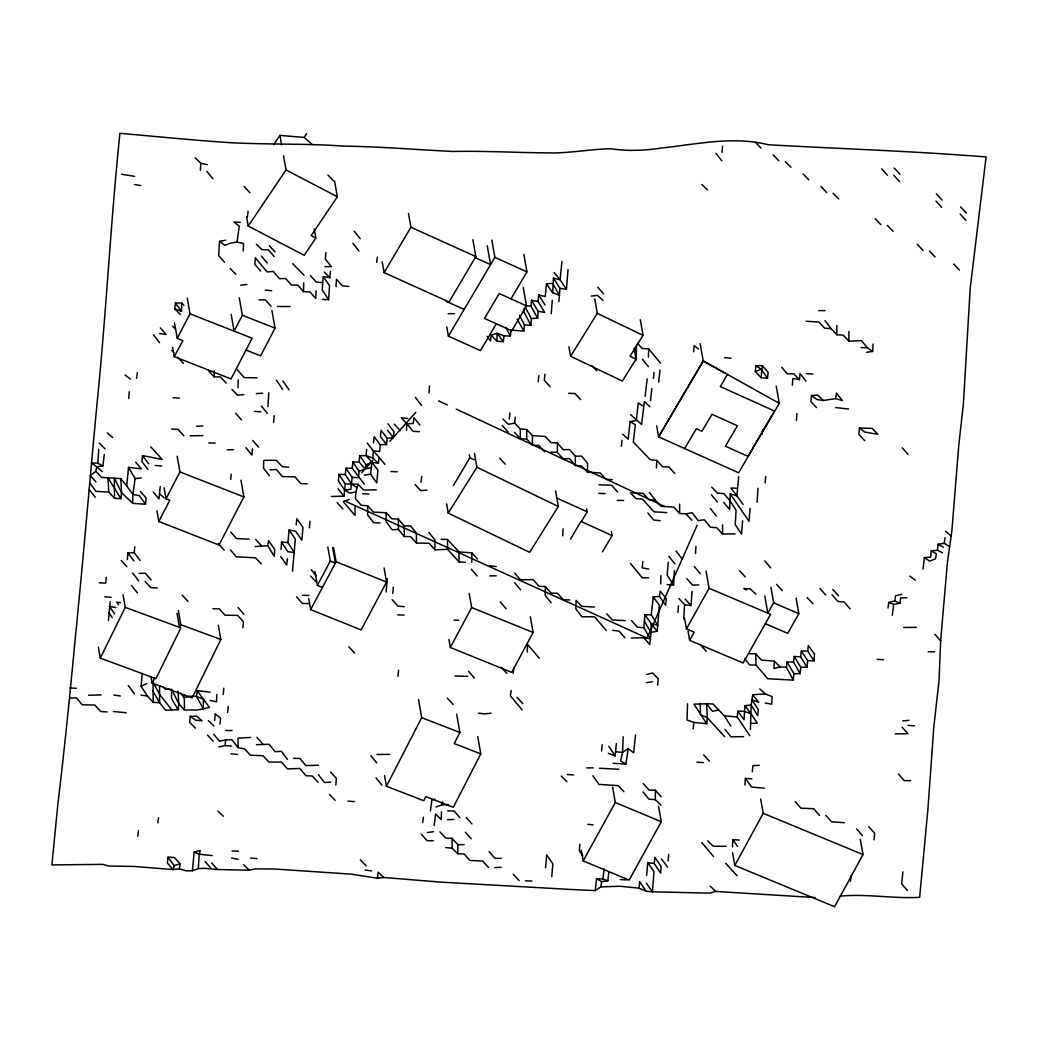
<?xml version="1.0" encoding="UTF-8"?>
<svg xmlns="http://www.w3.org/2000/svg" width="1038" height="1038" viewBox="0 0 1038 1038"><rect width="100%" height="100%" fill="white"/><g stroke="black" fill="none" stroke-linecap="round" stroke-linejoin="round"><path stroke-width="1.5" d="M544.574 451.802L538.813 445.484L532.416 445.094L526.72 439.113L526.733 429.563L520.285 428.941L514.614 423.089L515.276 417.263M532.416 445.094L532.429 435.597L526.733 429.563M815.09 897.559L715.766 891.447L709.733 893.121L652.448 891.811L646.012 891.201L639.136 888.165L619.777 886.244L600.872 886.854L595.202 890.63L569.628 889.397L441.591 882.183L383.71 877.486L377.521 878.291L351.428 874.152L274.46 869.001L255.426 868.845L249.315 870.194L217.513 869.533L204.616 868.3L198.336 868.598L192.38 870.752L186.049 870.804L179.34 868.754L173.151 869.597L134.577 866.471L109.146 866.042L102.515 864.356L51.9 864.914L57.972 803.023C64.81 746.659 70.35 690.283 75.683 633.803A73.127 8.499 -86.5 0 0 77.513 615.3C85.012 539.526 91.136 463.662 98.571 387.94C106.745 303.148 111.079 217.993 119.915 133.305C156.349 136.523 192.834 140.195 229.307 142.608C267.57 144.762 305.756 143.335 344.019 146.137C380.323 146.618 416.407 149.693 452.711 151.457C486.588 150.77 520.479 152.871 554.383 152.936C573.236 152.586 591.855 149.148 610.681 148.732C627.484 151.288 644.494 150.627 661.271 148.058C696.874 144.243 732.984 135.848 768.444 144.762C841.014 148.862 913.518 151.094 986.1 156.959L970.206 288.33L963.394 403.847L958.788 445.12L951.859 531.028L947.331 563.193L940.649 640.861L939.079 680.124L933.798 727.171L927.907 809.368L919.642 897.338C893.147 898.83 866.73 893.562 840.196 896.157M318.03 782.237L312.295 776.009L305.912 775.749L299.982 768.457L287.383 768.911L281.545 762.113L268.855 762.048L263.107 755.768L250.327 755.171L244.592 748.917L238.013 747.581L238.052 738.174L250.599 737.408M471.797 562.311L471.836 552.878L458.991 551.905L447.521 539.475L441.15 539.319M612.407 479.621L606.01 479.284L600.249 472.952L587.443 472.199L581.708 465.971L575.286 465.491L569.421 458.536L563.128 458.796L557.354 452.412L557.406 443.031L550.983 442.577L545.261 436.453L532.429 435.597M735.151 533.869L722.5 533.986L716.739 527.68L710.329 527.226L704.374 519.779L698.172 520.57L692.151 512.746L686.014 513.836L679.605 513.499L679.656 504.105M575.286 465.491L575.337 456.162L569.525 449.545L563.219 449.714L557.406 443.031M636.268 360.082L636.463 345.122M660.959 805.216L655.328 799.61L655.393 790.307L648.997 789.996L643.21 783.534M226.206 383.204L220.458 376.976L214.1 376.833L214.139 370.657M558.846 301.565L559.443 295.311L552.631 292.677L553.462 278.132L560.105 279.819L566.424 289.368L559.897 288.279L553.462 278.132M873.062 344.058L872.673 351.441L867.366 347.717L861.488 340.646L848.902 341.178L843.193 335.092L836.797 334.768L836.862 325.517M355.074 506.272L354.996 515.419L343.306 501.782L349.248 499.499M488.444 867.366L482.683 861.047L469.903 860.476L464.116 853.911L457.745 853.729L457.836 844.673L452.088 838.328L445.704 838.107L439.969 831.879M722.5 533.986L722.591 524.891M356.864 487.523L351.623 484.11L345.304 474.587L338.933 474.353L345.252 483.903L357.993 484.253L355.943 491.934L355.437 498.694L361.25 505.298L367.673 505.778L367.569 514.822L373.589 522.659L379.973 522.905M367.673 505.778L373.421 512.084L386.214 512.733L386.11 521.764L392.169 529.808L398.436 529.419L404.327 536.503L410.685 536.659L416.459 543.082L429.174 543.276L434.974 549.855L447.56 549.323L459.056 561.934L465.452 562.272M140.338 491.376L146.163 498.045L145.554 504.247L132.721 503.352L132.838 494.399L135.148 478.622L128.53 467.372L141.466 468.852L135.654 462.221M514.666 573.08L520.505 579.814L533.143 579.619L538.956 586.249L545.339 586.561L545.222 595.462L551.126 602.689M587.443 472.199L587.573 463.298L581.669 456.123L575.337 456.162M316.071 290.744L315.734 298.464L309.947 291.938L303.563 291.652L303.706 282.855M750.383 729.467L751.188 705.126L752.745 694.72L765.291 693.942L772.103 696.641L771.727 704.14L765.201 703.089M171.841 709.901L165.561 710.226L159.593 702.7L153.183 702.311L153.053 682.329L159.904 694.837L171.841 709.901L178.147 709.72L178.796 703.764L178.069 691.126M660.674 583.94L660.895 575.545M761.062 377.754L762.32 365.623L755.988 365.636L755.314 371.461L761.062 377.754L767.471 378.182L768.159 372.408L762.32 365.623M174.734 308.857L181.494 311.296L181.741 303.031L175.396 303.018L174.734 308.857L180.365 314.501M608.346 753.316L615.132 755.82L616.364 743.558M648.439 357.176L648.672 348.898L642.263 348.483L637.501 343.357M108.445 620.607L110.197 601.612M623.202 736.759L622.566 752.394L620.646 760.815L625.875 764.098L628.224 748.554L633.608 752.797L635.567 734.969M237.987 387.81L238.273 379.791M503.988 335.819L503.313 341.645L496.904 341.243L497.189 333.237L503.988 335.819L510.372 336.078L511.02 330.162L523.853 331.031L524.475 324.92L519.519 315.241M683.744 619.18L684.574 604.635L678.852 598.485M184.206 694.682L184.53 710.005L197.22 710.044L209.442 707.475L197.181 690.62L210.143 692.203M198.336 868.598L199.205 854.248L200.243 850.563L194.171 852.029L192.38 870.752M441.526 811.807L441.189 819.553L435.571 814.013L434.208 825.521M656.444 468.125L656.782 460.418L650.333 459.782L633.297 442.084L635.334 424.776L630.144 421.623L628.159 439.256L622.605 434.118M738.641 476.637L736.928 495.814L743.104 504.52M243.216 251.092L243.58 243.515L236.988 242.126L230.825 243.061L224.883 245.318L219.537 241.348L218.655 255.62L224.468 262.264M527.239 652.059L527.602 644.494L539.306 658.261M336.053 286.579L336.442 279.118L342.255 285.787L348.703 286.449M758.012 488.275L757.078 502.223M755.716 653.771L761.477 660.129L774.335 661.128L773.946 668.589L779.992 666.889L786.402 667.304L793.304 680.15L767.692 678.683L756.001 665.034L755.716 653.771L749.384 653.771M153.118 491.96L158.97 498.798L160.228 486.705M330.421 271.307L329.85 277.691L323.324 276.653L322.675 282.596L322.273 289.952L328.631 299.684L322.247 299.437M281.09 549.465L281.493 542.121L287.902 542.576L294.312 552.618L287.798 551.619L281.493 542.121M691.191 604.246L691.983 591.388M216.89 694.513L216.475 701.792L209.897 700.455M267.895 406.585L268.855 392.766M386.149 592.01L387.2 578.737M674.402 570.666L673.545 585.017L667.136 584.641M732.478 846.852L732.893 839.625L739.316 840.066M104.293 454.462L102.918 465.893L97.793 463.143L98.753 449.324M373.563 442.876L374.16 436.661L380.219 444.705L379.713 451.439L373.278 450.894L379.039 457.278L378.403 463.298L372.837 458.069L373.278 450.894L367.244 443.005M695.499 553.565L695.94 546.403M568.033 269.595L566.424 289.368M687.558 703.751L687.026 720.009L693.786 722.383L706.696 723.72L707.345 717.764L706.593 703.816L693.968 704.153L706.696 723.72M429.044 392.922L429.511 385.889M559.897 288.279L559.443 295.311L552.709 283.452L546.429 283.763L545.274 296.544L538.657 294.909L538.125 301.565L544.691 312.464L538.138 311.257L531.56 300.293L538.125 301.565M562.661 535.842L563.128 528.822M552.268 300.216L551.243 313.684M200.334 170.245L200.801 163.316L195.196 157.815M796.444 420.52L796.925 413.578M525.267 307.183L531.391 318.549L537.658 318.147L538.138 311.257M742.585 520.778L741.521 534.051L735.228 524.696L736.072 510.216L729.701 500.355L723.862 493.582L717.453 493.206L711.744 487.12M145.554 504.247L139.416 495.723L132.838 494.399L126.701 485.914L128.53 467.372M524.475 324.92L530.898 325.374L531.391 318.549M128.725 398.514L129.231 391.715M744.921 785.143L745.414 778.37L751.849 778.876M364.312 484.188L352.232 468.268L345.888 468.242L352.142 477.389L350.831 489.248L344.655 490.183L338.388 480.918L338.933 474.353M646.622 875.41L647.777 862.708L654.251 863.473L660.596 873.153L661.128 866.522L654.874 857.362L654.251 863.473M214.671 720.476L215.19 713.781L220.64 718.387L219.952 724.096M677.931 612.498L678.45 605.79M750.111 508.257L749.021 521.336L730.259 493.932L736.928 495.814L730.934 488.081L737.291 488.171M792.357 385.163L792.876 378.455L799.429 379.687L800.051 373.55L806.046 381.231M807.11 667.278L800.622 656.833L794.226 656.509L800.765 667.226L807.11 667.278L807.629 660.557L801.31 651.06L807.629 650.995L814 660.817L807.629 660.557M874.087 839.859L874.593 833.151L868.832 826.754M230.721 479.491L231.15 474.184M273.604 422.232L274.136 415.602M309.415 527.849L309.947 521.206M814 660.817L814.532 654.174L808.381 645.571L807.629 650.995M127.35 559.612L127.895 553.007L134.162 552.67L140.195 560.507M153.183 702.311L147.435 696.044L141.09 686.326L142.219 673.493M335.845 785.039L336.377 778.409L330.616 772.09M352.142 477.389L358.512 477.61L359.109 471.33L365.039 468.994L365.999 464.803L371.876 462.247L377.923 470.188L376.755 482.878L370.592 474.171L371.876 462.247L366.077 455.643L366.661 449.324M545.56 867.807L546.689 854.975L552.891 863.798L551.762 876.63M579.892 844.205L579.334 850.719L582.863 855.714M658.715 382.075L659.999 370.112M631.273 638.046L643.897 637.734L649.736 644.572L650.424 638.85L643.82 627.692L644.935 614.743L651.293 614.82L657.768 625.291L657.132 631.26L650.995 632.414L644.377 621.191M793.304 680.15L793.849 673.636L787.154 661.959L793.512 662.062L800.194 673.662L793.849 673.636M639.136 888.165L639.68 881.677L646.012 891.201M765.11 482.917L765.668 476.442M406.429 430.264L406.987 423.815L401.291 417.795L407.739 418.47M693.215 728.806L693.786 722.383M730.259 493.932L729.623 509.554L723.72 502.392M800.194 673.662L800.765 667.226M287.902 542.576L289.083 530.029L295.635 531.222L301.863 540.175L302.992 527.382L296.829 518.74L296.193 524.735M287.344 558.639L286.773 565.035L280.649 556.653M657.677 685.08L658.235 678.683L652.604 673.039L646.518 674.453M668.135 860.723L668.706 854.339M345.304 474.587L345.888 468.242M649.931 406.779L644.39 401.615L641.614 424.425L630.624 414.694M642.807 561.532L642.224 567.903L648.763 569.058M328.631 299.684L329.552 285.658L323.324 276.653M371.137 467.645L365.039 468.994L359.161 462.027L359.745 455.682L366.077 455.643L372.837 458.069M942.569 552.8L937.483 550.309L931.242 550.841L930.658 557.172L924.378 557.536L923.016 569.058M223.222 694.487L223.819 688.194M252.468 448.753L251.884 455.059L245.941 447.676M325.893 252.649L325.296 258.929L331.291 266.623L324.959 266.649M331.394 496.462L344.019 496.177L345.252 483.903M352.232 468.268L352.816 461.988L359.161 462.027M513.239 673.506L513.836 667.226M722.02 152.365L722.617 146.099M392.74 593.425L393.337 587.184M650.541 400.564L651.825 388.601M693.566 351.804L694.163 345.563L698.483 349.079M859.451 428.006L864.81 432.068L877.876 434.286L872.192 428.396L859.451 428.006L858.854 434.234L864.628 440.67M386.538 444.588L387.148 438.373L381.076 430.277L380.479 436.57L386.538 444.588L380.219 444.705M397.969 676.452L398.579 670.276M752.303 771.818L752.913 765.629L759.193 765.343M509.282 419.157L509.892 412.981M601.599 750.954L602.209 744.791M762.139 434.572L762.593 429.953M377.521 878.291L378.143 872.18L383.71 877.486M651.293 614.82L653.239 597.019L659.467 596.357L665.669 605.245L666.188 598.563L660.246 591.167L659.467 596.357M835.707 398.605L836.42 393.039L842.389 400.551L835.707 398.605L823.355 400.486L817.762 395.089L811.495 395.491L810.886 401.615L816.569 407.571M120.914 498.629L107.952 477.752L108.769 492.051L114.517 498.305L120.914 498.629L121.537 492.596L120.784 478.648L101.542 477.402L95.82 471.239L96.729 466.789L91.422 462.974L97.793 463.143M227.633 712.418L228.256 706.385M292.495 571.198L295.337 539.124L289.083 530.029M647.18 378.948L645.13 396.192M937.483 550.309L938.118 544.275L944.282 543.302L949.485 546.494M190.278 716.298L195.611 720.203L202.047 720.774L196.597 716.155L190.278 716.298L189.643 722.331L195.326 728.183M150.705 446.807L162.213 459.445L142.517 455.578L141.882 461.56L147.915 469.474M168.026 857.167L167.378 863.136L173.151 869.597L174.15 865.614L168.026 857.167L174.423 857.492L180.158 863.746L179.34 868.754M538.19 381.543L538.839 375.6M544.937 374.251L544.288 380.193L550.075 386.694M595.202 890.63L596.513 878.797L602.896 879.069L607.84 880.808L608.839 871.985M892.252 615.391L893.705 604.388L899.855 603.312L900.608 598.005L906.901 597.706M653.421 378.351L654.07 372.434M134.162 552.67L134.823 546.779M242.814 627.731L243.476 621.866L237.689 615.378L224.987 615.197L219.213 608.787L212.868 608.722M621.36 446.275L622.022 440.397M602.896 879.069L604.064 868.806M668.264 562.181L667.149 575.117L673.545 585.017M197.181 690.62L196.519 696.459L203.344 708.837L203.331 699.171L196.519 696.459L191.706 696.122M749.786 735.708L737.201 716.986L737.875 711.16L744.233 711.302L751.019 713.794L757.299 723.136L751.019 723.447M106.356 577.271L105.681 583.096L99.298 582.811M137.756 836.33L138.43 830.517M537.658 318.147L530.898 306.106L531.56 300.293M850.498 881.353L851.173 875.553M503.313 341.645L497.189 333.237L491.182 335.118L490.507 340.892L487.043 336.312M800.622 656.833L801.31 651.06M561.947 261.394L560.105 279.819L554.175 272.54M247.407 217.059L248.095 211.35M218.875 746.867L224.987 745.608L225.687 739.912L231.98 739.718L238.013 747.581M387.148 438.373L393.337 437.569L394.025 431.86L387.978 423.828M421.013 482.229L421.713 476.52M524.151 308.623L523.801 311.491L530.898 325.374M944.282 543.302L944.982 537.619M136.601 378.299L137.301 372.655M752.745 694.72L758.739 702.363L751.966 699.923L758.324 709.668L757.688 715.675L751.188 705.126L744.947 705.658L744.038 719.814L737.875 711.16M793.512 662.062L794.226 656.509M887.996 607.957L888.723 602.468L894.782 600.898L899.855 603.312M902.917 871.842L901.62 883.74L907.471 890.578M376.625 262.432L377.365 257.035M511.137 690.452L510.385 695.849L522.166 709.992M236.988 242.126L239.298 226.284L233.887 221.924L240.297 222.314M786.402 667.304L787.154 661.959M422.687 822.498L423.452 817.165M430.394 810.95L431.847 799.935L434.896 799.234M600.872 886.854L601.651 881.677L596.513 878.797M267.739 545.69L268.531 540.577L274.72 549.349L274.266 556.355L267.739 545.69L255.218 546.572M894.782 600.898L895.586 595.773L901.659 594.307M157.763 822.732L158.58 817.723M436.025 806.967L441.993 804.852L442.603 801.907M697.134 525.228L647.128 638.085L344.162 500.679M125.261 607.36L180.872 627.886L155.908 678.67L100.297 658.144L125.261 607.36L123.029 594.722M218.343 625.343L220.834 639.473L192.108 697.899L152.132 683.134L154.571 678.177M178.354 610.578L180.846 624.707L179.522 627.38L177.031 613.25M456.655 714.235L459.873 732.478L454.19 743.558L480.776 753.886L453.321 807.292L425.84 796.626L423.751 800.7L386.408 786.285L384.527 775.607M386.408 786.285L421.7 717.66L418.483 699.417M240.946 480.179L243.904 496.917L219.018 545.028L158.801 521.491L169.791 500.238L166.041 498.772L179.924 471.914L177.161 456.24M190.019 313.826L252.156 338.232L231.02 378.909L174.254 356.618L182.909 340.659L177.239 338.414L190.019 313.826L187.242 298.114M239.259 297.776L242.347 315.28L234.108 331.135L231.137 314.319M271.956 310.609L275.044 328.125L260.642 355.852L245.993 350.091M322.442 587.43L317.394 585.393L330.318 561.026L327.852 547.078M384.086 567.981L386.564 582.046L361.146 629.923L310.66 609.63L336.078 561.753L333.6 547.675M530.327 616.754L533.091 632.44L511.747 672.377L450.336 647.478L471.667 607.554L469.189 593.438M860.307 839.301L863.006 854.559L834.604 906.719L734.8 865.433L763.202 813.286L760.685 799M658.559 806.305L661.284 821.733L629.171 880.12L583.187 860.904L615.313 802.504L612.615 787.206M709.071 588.261L770.611 614.353L743.104 662.997L689.66 640.342L694.214 632.181L686.455 628.885L709.071 588.261L706.048 571.108M796.094 598.148L798.832 613.692L787.725 633.349L765.33 623.682M770.923 587.274L773.66 602.831L767.809 613.16L764.798 596.059M776.229 386.045L779.266 403.328L738.615 472.783L658.598 436.855L703.219 360.939L700.17 343.656M472.861 239.713L475.832 256.581L449.065 301.993L446.327 301.383L464.155 309.441M496.32 323.778L480.464 350.636L448.39 336.13L494.867 257.359L491.817 240.05M511.02 298.866L526.941 271.865L523.879 254.453M659.896 437.439L658.598 436.855L703.245 361.029L727.456 374.471L720.307 386.603L774.556 411.061L747.905 456.331L725.419 446.184L737.434 425.788L711.964 414.292L701.948 431.263L696.342 428.733L684.665 448.559M446.612 300.89L384.125 272.644L410.918 227.244L408.479 213.452M526.487 305.86L511.799 330.759L484.499 318.432L499.2 293.52L526.487 305.86L523.256 287.513M453.437 485.512L469.838 457.797L469.306 454.748M570.498 539.124L580.956 521.426L612.096 535.556L602.442 551.879M581.565 521.219L587.145 511.786L586.626 508.828M634.114 348.392L636.009 359.148L622.346 381.076L570.589 356.229L597.304 313.359L594.774 299.022M640.303 319.678L643.067 335.326L630.014 356.281L636.009 359.148M555.577 490.922L558.314 506.479L529.639 552.333L448.247 513.109L476.922 467.256L474.496 453.476M273.63 144.736L279.923 135.381L304.147 137.418L312.334 144.619M304.147 137.418L306.69 133.643M314.203 228.866L315.824 238.065L304.199 255.309L248.212 226.037L286.021 169.934L283.53 155.804M334.612 181.248L337.35 196.766L311.166 235.626L315.824 238.065M361.847 472.588L372.629 460.548M389.886 441.293L415.784 412.397M95.82 471.239L90.267 475.715L96.002 481.892M628.224 748.554L622.566 752.394L616.118 751.81M141.09 686.326L146.916 683.484M755.314 371.461L761.282 369.385L767.471 378.182M174.15 865.614L180.158 863.746M190.097 696.005L184.089 697.847L180.599 693.099M225.687 739.912L219.589 741.262L213.724 734.346M718.659 710.005L712.548 711.315L706.593 703.816L712.95 703.933L724.316 715.818L730.765 726.029M514.614 423.089L508.49 424.334L502.924 419.054M355.943 491.934L349.819 493.141L344.655 490.183M630.144 421.623L636.281 420.533L638.279 402.952L643.495 406.221M219.537 241.348L225.687 240.271M364.429 475.209L370.592 474.171M866.483 352.336L872.673 351.441M102.918 465.893L96.729 466.789L102.23 471.641M646.272 682.667L652.448 681.771M601.651 881.677L607.84 880.808M427.409 832.541L433.599 831.698M256.516 744.648L269.127 744.272L275.083 751.746L281.337 751.291L287.409 759.375M491.026 713.171L484.824 713.885L478.349 713.171M591.271 296.077L597.473 295.363L603 300.41M240.725 285.165L246.94 284.464M135.148 478.622L141.376 477.947M243.826 394.583L237.598 395.231L231.941 389.406M902.697 720.943L908.925 720.333M427.046 490.092L420.805 490.637L415.096 484.577M895.249 733.879L907.9 733.749L902.113 727.236M330.681 782.068L324.427 782.548L318.394 774.672M256.334 393.61L262.588 393.168M88.554 695.278L101.166 694.889M70.052 698.198L76.319 697.783L82.184 704.737L94.925 705.1L100.712 711.549L107.109 711.925M903.657 627.484L916.32 627.354M270.114 469.89L276.393 469.526L282.271 476.546L295.013 476.896L300.838 483.643L307.196 483.786M202.838 435.61L190.201 435.804M454.942 676.01L467.684 676.361M743.61 736.669L730.96 736.824L724.991 729.286M494.815 867.573L501.095 867.275M376.288 489.845L363.637 489.975L357.993 484.253M386.214 512.733L391.923 518.805L398.307 519.091L404.184 526.071L410.477 525.812L416.381 533.026L416.459 543.082M196.545 426.242L202.838 425.982M698.872 584.913L692.567 585.121L686.78 578.568M441.993 804.852L448.299 804.658M447.547 819.657L453.853 819.475M227.309 449.843L233.615 449.675M318.432 765.278L305.821 765.577L299.917 758.467L293.559 758.324M376.976 754.47L389.639 754.379M910.598 780.563L904.293 780.706L898.467 774.024M489.819 575.921L496.151 575.843M290.108 306.521L277.431 306.495M139.053 573.339L145.385 573.261L151.198 579.957M648.607 577.803L642.275 577.842L630.455 563.413M169.998 689.219L165.25 689.245L163.316 687.052M447.715 810.95L454.034 810.912L459.86 817.607M457.836 844.673L464.168 844.634M448.131 313.71L454.475 313.697M586.807 767.899L593.152 767.886M433.495 840.728L427.15 840.741L421.363 834.241M617.312 500.42L623.656 500.42M818.606 310.596L824.951 310.622M225.726 730.505L232.071 730.557M258.929 299.813L265.287 299.878L271.048 306.275M302.629 595.319L308.987 595.397M501.237 858.4L494.879 858.322L489.054 851.562M308.727 603.571L302.382 603.493L296.57 596.85M625.252 620.594L612.472 620.01L606.737 613.782M756.001 665.034L749.657 664.943L744.687 658.702M928.193 651.721L934.55 651.825M569.654 599.925L563.297 599.782L557.51 593.321L551.126 593.061L545.339 586.561M861.008 347.561L867.366 347.717M397.762 614.885L404.132 615.054M208.768 442.915L215.138 443.083M594.566 607.061L581.76 606.322L576.064 600.327L575.908 609.047L581.903 616.754L594.592 616.793L606.309 630.598M568.565 393.324L574.935 393.506L580.657 399.617M454.021 620.075L458.809 620.218M232.019 850.991L238.39 851.186M848.526 409.024L835.59 407.558M525.449 880.821L531.819 881.041M113.376 711.497L126.273 712.769M764.474 788.205L751.59 787.064L745.414 778.37M726.042 846.307L713.353 846.268L707.773 840.949M844.452 822.68L831.633 821.849L825.846 815.375M390.833 471.512L397.217 471.784M69.961 688.012L76.345 688.298M598.757 493.348L605.141 493.647M171.698 429.07L178.082 429.382L183.869 435.817M666.785 512.642L653.953 511.799L642.431 499.07L636.022 498.655L630.338 492.765L643.119 493.322L648.893 499.745L655.289 500.069L661.024 506.31L673.831 507.076L679.605 513.499M362.599 493.738L368.996 494.062M157.257 587.975L150.86 587.664L145.125 581.488M877.136 659.364L883.533 659.688M526.097 305.847L530.898 306.106M514.55 432.405L520.323 438.776L526.72 439.113M620.309 879.588L626.705 879.939M696.965 762.216L703.362 762.58M806.409 373.68L812.819 374.056M613.056 763.28L625.875 764.098M598.952 484.811L611.706 485.278L617.532 492.012M737.201 716.986L724.316 715.818M599.549 768.224L618.739 769.262M567.267 774.53L573.677 774.919M172.957 397.684L179.366 398.086M254.375 411.385L260.785 411.788M419.352 431.691L412.942 431.289L406.987 423.815L413.267 423.465L413.941 417.717L419.897 425.152M249.263 539.124L236.495 538.579L230.721 532.144M550.944 451.984L557.354 452.412M643.82 627.692L637.41 627.263L631.597 620.659M404.34 606.633L397.93 606.205L392.143 599.666M836.797 334.768L831.075 328.644L824.652 328.203L818.943 322.091L806.111 321.235M655.328 799.61L648.919 799.169L642.989 791.877M347.964 801.115L354.373 801.57M908.12 725.38L914.543 725.834M256.944 377.845L244.228 377.611L236.495 368.853M224.987 745.608L231.409 746.101M104.708 596.785L111.131 597.317M121.576 174.254L134.616 176.33M155.246 465.478L161.681 466.01M212.115 855.597L199.205 854.248L194.171 852.029M322.675 282.596L316.24 282.051L310.466 275.641M288.655 467.204L282.219 466.659L276.458 460.314L263.795 460.327L263.47 468.138L269.465 475.793M250.586 858.076L257.022 858.621M265.261 290.108L271.697 290.718M108.769 492.051L95.976 491.35L89.852 482.942M231.072 753.783L237.52 754.418M724.576 357.617L731.037 358.279M587.806 824.315L592.983 824.86M120.512 602.611L116.632 602.196L118.617 604.7M445.665 847.527L452.127 848.215L457.745 853.729M660.168 520.726L653.706 519.999L647.829 512.993M489.728 565.749L496.203 566.527M612.589 630.274L619.076 631.13L624.889 637.825M159.618 333.561L166.119 334.496L160.319 327.904M134.369 184.556L140.883 185.504M823.355 400.486L816.854 399.526L811.495 395.491M140.934 695.084L147.435 696.044M365.065 869.961L371.578 870.934M113.869 695.019L120.382 696.018M371.876 462.247L378.403 463.298M684.574 604.635L691.113 605.712L685.327 599.211M643.897 637.734L650.424 638.85L650.995 632.414L651.137 623.579L644.935 614.743M231.578 858.115L238.104 859.23M115.893 607.58L109.353 606.452L114.634 613.899M200.801 163.316L207.379 164.64M633.647 349.91L636.32 350.701L634.555 348.236M180.846 624.707L220.834 639.473M888.723 602.468L893.705 604.388M421.7 717.66L459.873 732.478M179.924 471.914L243.904 496.917M242.347 315.28L275.044 328.125M336.078 561.753L386.564 582.046M330.318 561.026L335.378 563.063L332.614 547.441M471.667 607.554L533.091 632.44M763.202 813.286L863.006 854.559M615.313 802.504L661.284 821.733M773.66 602.831L798.832 613.692M494.867 257.359L526.941 271.865M410.918 227.244L475.832 256.581M475.183 257.671L490.585 264.638L487.25 245.747M469.838 457.797L474.223 459.782M556.329 497.812L587.145 511.786M438.607 400.876L447.417 404.989M456.227 409.102L664.67 506.518M597.304 313.359L643.067 335.326M476.922 467.256L558.314 506.479M286.021 169.934L337.35 196.766M703.219 360.939L779.266 403.328M938.118 544.275L943.283 547.221M931.242 550.841L936.406 553.864L935.575 558.755L929.659 561.169L924.378 557.536M746.465 589.999L743.87 588.481L750.279 588.896L755.859 594.177M755.988 365.636L761.282 369.385M909.885 576.129L915.257 580.242M125.027 374.952L130.399 379.091M945.54 531.184L951.016 535.919M107.277 432.872L112.753 437.608M159.839 494.088L164.225 497.903M759.764 688.921L765.291 693.942M217.863 811.119L223.404 816.244M710.2 886.167L715.766 891.447M292.755 263.717L304.056 275.239M208.379 720.683L213.958 726.016M701.87 184.479L707.462 189.876M256.373 244.202L261.965 249.613L268.362 249.911L274.175 256.568M243.722 864.732L249.315 870.194M785.338 161.656L790.969 167.248M561.195 776.035L566.826 781.64M324.206 272.034L329.85 277.691M230.228 268.583L235.86 274.253M773.18 154.96L778.837 160.669M181.741 303.031L183.998 305.302M833.138 193.302L838.795 199.037M774.335 661.128L779.992 666.889M887.373 225.48L893.03 231.292M99.35 443.096L105.007 448.896M329.474 794.472L335.131 800.298M755.327 142.232L760.997 148.097M799.429 379.687L793.759 373.784L787.427 373.862L781.627 367.257M132.721 503.352L121.537 492.596L114.362 478.194L114.517 498.305M929.451 251.04L935.134 256.957M803.127 173.917L808.81 179.872M310.686 576.155L316.382 582.149M953.701 264.028L959.397 270.049M327.943 175.02L333.639 181.014M360.329 859.762L366.025 865.77M875.19 218.694L880.899 224.727M820.954 186.464L826.663 192.497M807.162 597.551L812.858 603.597M499.628 458.147L505.337 464.22M724.589 736.604L707.345 717.764L700.455 714.598L700.235 703.751M623.955 791.735L618.233 785.662L599.004 784.391L592.841 775.775M261.213 563.842L255.491 557.769L236.314 556.822L230.462 549.958M960.604 206.886L966.326 212.998M491.182 335.118L496.904 341.243M471.836 552.878L477.558 559.015M737.11 875.709L725.64 863.292M700.533 645.026L706.255 651.189M501.159 667.213L506.881 673.364M172.697 326.192L175.552 329.267M348.846 646.856L354.568 653.006M917.281 244.28L923.003 250.456M935.926 201.087L941.661 207.302M894.224 168.039L899.959 174.241M648.672 348.898L660.466 363.105M269.309 245.669L275.044 251.871M591.958 365.623L596.733 370.813M177.706 357.215L183.454 363.469M255.659 539.436L261.407 545.69M184.53 710.005L178.796 703.764L171.581 689.206L171.529 698.522L178.147 709.72M936.341 193.808L942.089 200.087M776.541 584.355L782.289 590.648M656.782 460.418L662.529 466.698L668.913 466.944L674.7 473.419M739.484 570.666L745.232 576.933M703.699 754.885L709.447 761.152M182.169 595.111L187.917 601.404M121.161 560.455L126.908 566.748M893.809 175.318L899.557 181.624M686.014 513.836L691.762 520.142M244.151 186.425L249.911 192.731M516.989 697.289L522.737 703.595M208.353 370.527L214.1 376.833M447.43 698.224L453.178 704.517M207.522 735.112L213.27 741.417M513.304 874.243L519.065 880.574M960.163 214.023L965.924 220.406M881.69 168.831L887.451 175.227M337.116 502.626L342.89 509.009M303.563 291.652L297.789 285.229L291.406 284.983L285.632 278.56L279.313 278.664L273.396 271.463L267.142 271.943L255.387 257.852L254.816 264.275L260.642 271.022M832.774 589.389L838.548 595.825M819.942 588.52L825.716 594.982M466.179 817.464L471.953 823.913M465.4 832.32L471.174 838.782M902.217 447.832L908.003 454.307M597.745 287.254L603.532 293.741M655.393 790.307L661.18 796.808M394.362 424.14L400.162 430.666M218.382 543.691L224.169 550.218M832.022 594.813L837.822 601.365L844.296 602.118L850.122 608.878M795.121 801.596L800.921 808.161L813.701 808.719L819.514 815.401M934.849 634.257L940.649 640.861M235.691 413.267L241.491 419.871M856.532 828.921L862.344 835.564M238.013 607.541L243.826 614.185M211.7 862.889L217.513 869.533M256.905 737.252L262.718 743.909M502.353 425.476L508.179 432.171M471.33 569.291L477.156 575.986M252.701 440.423L258.527 447.157M500.29 601.91L506.129 608.709M468.462 671.197L474.301 677.983M205.122 861.501L210.961 868.313M171.867 350.39L173.813 352.661M261.42 256.152L267.272 263.029M701.714 842.493L713.443 856.415M764.798 560.818L770.689 567.89M711.406 494.815L717.31 501.951M514.666 582.707L520.57 589.844M379.039 457.278L384.942 464.427M311.27 569.81L316.188 575.766M694.396 566.592L700.313 573.832M370.838 755.638L376.768 762.904M120.784 478.648L126.701 485.914M715.857 153.39L721.799 160.708M261.485 406.156L267.415 413.461M387.408 430.238L393.337 437.569M338.077 488.82L344.019 496.177M206.86 171.374L212.803 178.744M642.47 359.278L648.413 366.699M376.003 777.825L381.945 785.247M131.45 585.458L137.405 592.906M668.952 556.42L674.908 563.894M354.256 231.253L360.212 238.714M710.433 508.555L716.402 516.133M428.966 532.468L434.948 540.058L434.974 549.855M89.346 489.702L95.314 497.28M657.132 631.26L651.137 623.579L657.768 625.291L659.26 604.843L653.239 597.019M649.282 492.362L655.289 500.069M676.036 551.035L682.057 558.833M352.985 243.294L359.005 251.092M132.656 573.028L138.69 580.917M127.895 553.007L133.928 560.961M153.481 334.755L159.541 342.748M415.459 397.411L421.519 405.482M825.002 320.534L831.075 328.644M744.947 705.658L751.019 713.794M142.517 455.578L148.603 463.739M661.466 858.854L667.564 867.08M175.396 303.018L181.494 311.296M128.258 685.482L134.356 693.76M646.298 883.195L652.448 891.811L653.992 871.635L647.777 862.708M546.429 283.763L552.631 292.677M282.842 380.933L289.057 389.847M108.718 612.498L112.273 617.623M359.745 455.682L365.999 464.803M732.893 839.625L737.382 846.268M352.816 461.988L359.109 471.33M276.355 380.038L282.647 389.406M608.826 746.361L615.132 755.82M538.657 294.909L545.067 304.951M152.871 690.906L159.593 702.7L159.567 685.703M517.119 319.133L523.853 331.031M506.077 327.554L510.372 336.078M732.569 852.743L734.8 865.433M656.652 425.865L658.598 436.855M688.051 631.182L689.66 640.342M684.522 617.973L686.455 628.885M611.395 531.547L612.096 535.556M568.902 346.679L570.589 356.229M581.306 850.187L583.187 860.904M446.768 326.918L448.39 336.13M446.625 503.91L448.247 513.109M477.752 736.708L480.776 753.886M448.948 639.603L450.336 647.478M382.218 261.861L384.125 272.644M279.923 135.381L281.583 144.801M314.942 571.523L317.394 585.393M246.551 216.618L248.212 226.037M308.74 598.679L310.66 609.63M174.462 322.714L177.239 338.414M172.619 347.341L174.254 356.618M164.108 487.795L166.041 498.772M156.907 510.722L158.801 521.491M151.016 676.854L152.132 683.134M98.35 647.089L100.297 658.144M404.184 526.071L404.327 536.503M398.307 519.091L398.436 529.419M458.991 551.905L459.056 561.934M520.285 428.941L520.323 438.776M452.088 838.328L452.127 848.215M447.521 539.475L447.56 549.323M848.876 331.433L848.902 341.178"/></g></svg>
